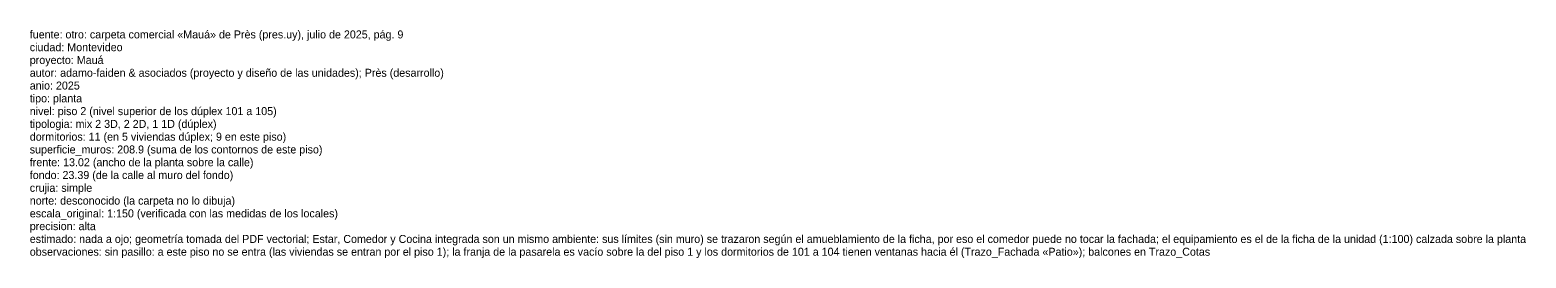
# Model space of a CAD drawing. Header units: metres. Extents: x 0 to 71.6, y 0 to 13.3.
# Drawn here: x 24.89 to 71.63, y 6.14 to 13.29 of the extents above; entities that cross this region are included whole.
import ezdxf

# ---------------------------------------------------------------- set-up
doc = ezdxf.new("R2010")
doc.units = ezdxf.units.M
doc.layers.add('Trazo_Datos', color=7, linetype='Continuous')

msp = doc.modelspace()

# ---------------------------------------------------------------- texts
at = {"layer": 'Trazo_Datos'}
for s, p in [('fuente: otro: carpeta comercial «Mauá» de Près (pres.uy), julio de 2025, pág. 9', (24.89, 13.02)), ('ciudad: Montevideo', (24.89, 12.62)), ('proyecto: Mauá', (24.89, 12.22)), ('autor: adamo-faiden & asociados (proyecto y diseño de las unidades); Près (desarrollo)', (24.89, 11.82)), ('anio: 2025', (24.89, 11.42)), ('tipo: planta', (24.89, 11.02)), ('nivel: piso 2 (nivel superior de los dúplex 101 a 105)', (24.89, 10.62)), ('tipologia: mix 2 3D, 2 2D, 1 1D (dúplex)', (24.89, 10.22)), ('dormitorios: 11 (en 5 viviendas dúplex; 9 en este piso)', (24.89, 9.82)), ('superficie_muros: 208.9 (suma de los contornos de este piso)', (24.89, 9.42)), ('frente: 13.02 (ancho de la planta sobre la calle)', (24.89, 9.02)), ('fondo: 23.39 (de la calle al muro del fondo)', (24.89, 8.62)), ('crujia: simple', (24.89, 8.22)), ('norte: desconocido (la carpeta no lo dibuja)', (24.89, 7.82)), ('escala_original: 1:150 (verificada con las medidas de los locales)', (24.89, 7.42)), ('precision: alta', (24.89, 7.02)), ('estimado: nada a ojo; geometría tomada del PDF vectorial; Estar, Comedor y Cocina integrada son un mismo ambiente: sus límites (sin muro) se trazaron según el amueblamiento de la ficha, por eso el comedor puede no tocar la fachada; el equipamiento es el de la ficha de la unidad (1:100) calzada sobre la planta', (24.89, 6.62)), ('observaciones: sin pasillo: a este piso no se entra (las viviendas se entran por el piso 1); la franja de la pasarela es vacío sobre la del piso 1 y los dormitorios de 101 a 104 tienen ventanas hacia él (Trazo_Fachada «Patio»); balcones en Trazo_Cotas', (24.89, 6.22))]:
    msp.add_text(s, height=0.25, dxfattribs=at).set_placement(p)

doc.saveas('drawing.dxf')
